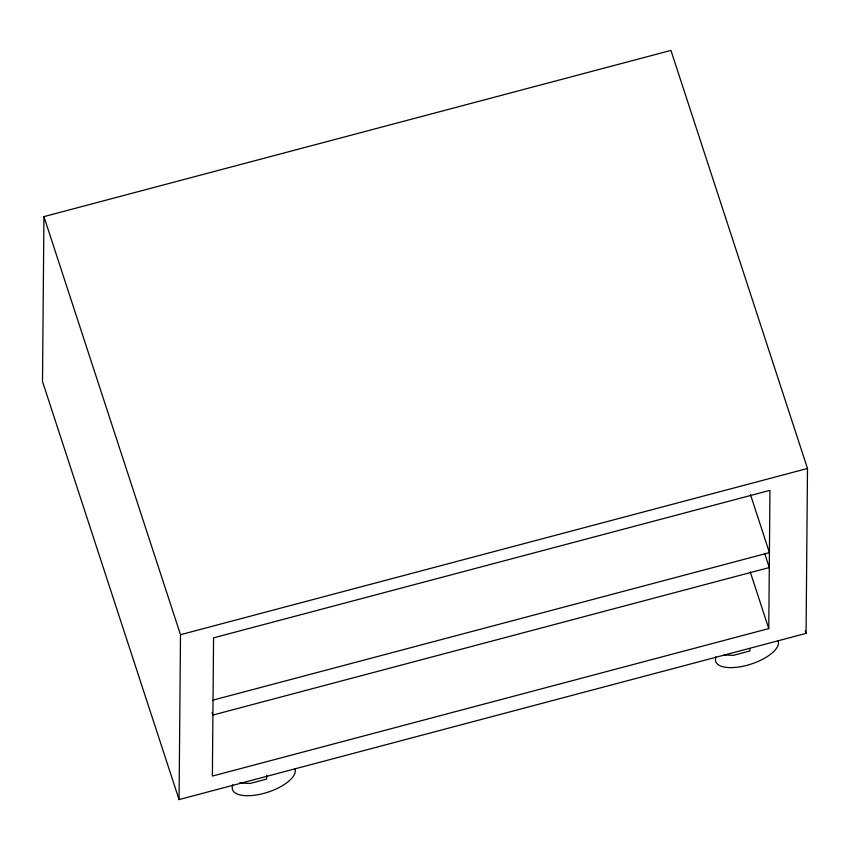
<?xml version="1.0" encoding="UTF-8"?>
<svg xmlns="http://www.w3.org/2000/svg" width="850" height="850" viewBox="0 0 850 850"><rect width="100%" height="100%" fill="white"/><g stroke="black" fill="none" stroke-linecap="round" stroke-linejoin="round"><path stroke-width="1.27" d="M43.934 216.633L42.5 381.522L179.063 799.584L806.066 633.367L807.5 468.478L670.937 50.416L43.934 216.633L180.498 634.695L179.063 799.584M266.751 775.264L266.719 779.046L249.996 783.477L239.583 782.935M749.944 648.433L749.923 650.951L733.199 655.393L724.083 654.914M768.761 628.586L769.962 490.354L213.573 637.851L212.373 776.082L768.761 628.586L750.253 571.923M180.498 634.695L807.5 468.478M213.031 700.113L769.42 552.628L750.497 494.7M805.237 630.849L806.066 633.367M764.766 553.711L769.293 567.556L212.904 715.052L212.075 712.534M778.037 640.549A32.884 13.494 -18.1 0 1 746.491 665.433A32.884 13.494 -18.1 0 1 716.061 656.678M294.833 768.644A32.884 13.494 -18.1 0 1 263.288 793.518A32.884 13.494 -18.1 0 1 232.857 784.773"/></g></svg>
